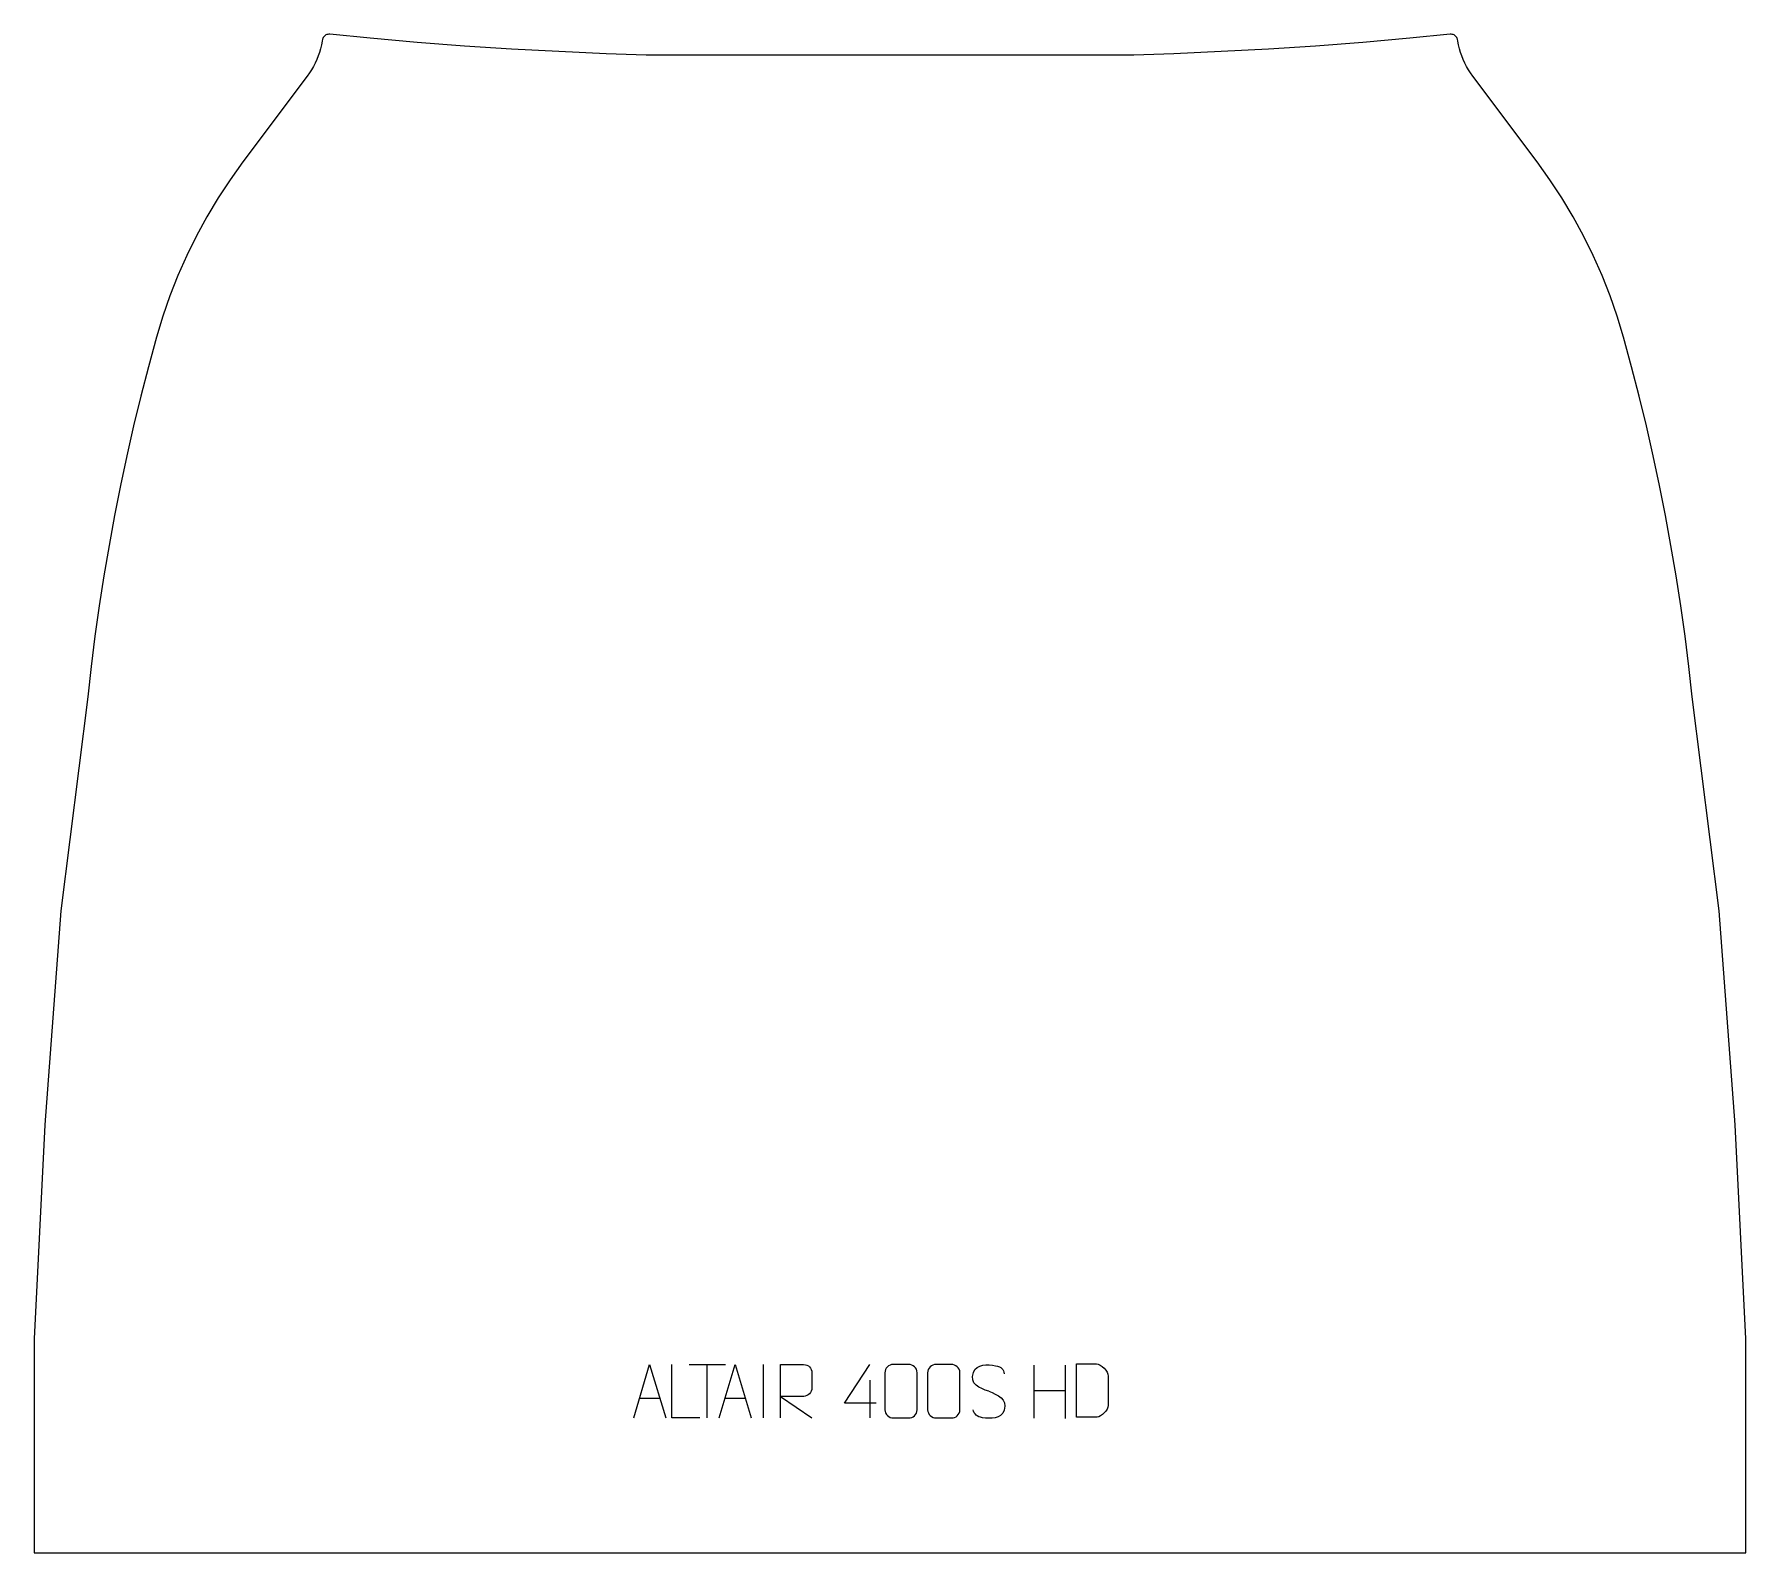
# Model space of a CAD drawing. Header units: millimetres. Extents: x -387 to 413, y 751 to 1460.
import ezdxf

# ---------------------------------------------------------------- set-up
doc = ezdxf.new("R2010")
doc.units = ezdxf.units.MM
doc.header["$MEASUREMENT"] = 0
doc.layers.add('layer 1', color=7, linetype='Continuous')

msp = doc.modelspace()

# ---------------------------------------------------------------- linework, layer by layer
at = {"layer": 'layer 1', "color": 242, "lineweight": 9}
msp.add_open_spline([(-100.8568, 1450.5454), (-100.8568, 1450.5454), (127.0156, 1450.5454), (127.0156, 1450.5454), (127.0156, 1450.5454), (127.0156, 1450.5454), (145.7469, 1451.1491), (145.7469, 1451.1491), (145.7469, 1451.1491), (145.7469, 1451.1491), (167.839, 1452.1059), (167.839, 1452.1059), (167.839, 1452.1059), (167.839, 1452.1059), (189.9224, 1453.3045), (189.9224, 1453.3045), (189.9224, 1453.3045), (189.9224, 1453.3045), (211.9891, 1454.7503), (211.9891, 1454.7503), (211.9891, 1454.7503), (211.9891, 1454.7503), (234.0411, 1456.438), (234.0411, 1456.438), (234.0411, 1456.438), (234.0411, 1456.438), (256.0706, 1458.3703), (256.0706, 1458.3703), (256.0706, 1458.3703), (256.0706, 1458.3703), (274.9684, 1460.2385), (274.9684, 1460.2385), (274.9684, 1460.2385), (274.9684, 1460.2385), (275.4175, 1460.2505), (275.4175, 1460.2505), (275.4175, 1460.2505), (275.4175, 1460.2505), (275.8666, 1460.2012), (275.8666, 1460.2012), (275.8666, 1460.2012), (275.8666, 1460.2012), (276.3037, 1460.088), (276.3037, 1460.088), (276.3037, 1460.088), (276.3037, 1460.088), (276.7194, 1459.9167), (276.7194, 1459.9167), (276.7194, 1459.9167), (276.7194, 1459.9167), (277.1072, 1459.6862), (277.1072, 1459.6862), (277.1072, 1459.6862), (277.1072, 1459.6862), (277.4597, 1459.4063), (277.4597, 1459.4063), (277.4597, 1459.4063), (277.4597, 1459.4063), (277.7702, 1459.0772), (277.7702, 1459.0772), (277.7702, 1459.0772), (277.7702, 1459.0772), (278.0313, 1458.7107), (278.0313, 1458.7107), (278.0313, 1458.7107), (278.0313, 1458.7107), (278.2359, 1458.309), (278.2359, 1458.309), (278.2359, 1458.309), (278.2359, 1458.309), (278.3858, 1457.8832), (278.3858, 1457.8832), (278.3858, 1457.8832), (278.3858, 1457.8832), (278.4964, 1456.9904), (278.4964, 1456.9904), (278.4964, 1456.9904), (278.4964, 1456.9904), (278.8329, 1455.2321), (278.8329, 1455.2321), (278.8329, 1455.2321), (278.8329, 1455.2321), (279.2533, 1453.4924), (279.2533, 1453.4924), (279.2533, 1453.4924), (279.2533, 1453.4924), (279.7564, 1451.7747), (279.7564, 1451.7747), (279.7564, 1451.7747), (279.7564, 1451.7747), (280.3394, 1450.0823), (280.3394, 1450.0823), (280.3394, 1450.0823), (280.3394, 1450.0823), (281.0043, 1448.4206), (281.0043, 1448.4206), (281.0043, 1448.4206), (281.0043, 1448.4206), (281.7472, 1446.7936), (281.7472, 1446.7936), (281.7472, 1446.7936), (281.7472, 1446.7936), (282.5674, 1445.2025), (282.5674, 1445.2025), (282.5674, 1445.2025), (282.5674, 1445.2025), (283.4629, 1443.6514), (283.4629, 1443.6514), (283.4629, 1443.6514), (283.4629, 1443.6514), (284.4317, 1442.1469), (284.4317, 1442.1469), (284.4317, 1442.1469), (284.4317, 1442.1469), (285.4704, 1440.6897), (285.4704, 1440.6897), (285.4704, 1440.6897), (285.4704, 1440.6897), (315.5779, 1400.5453), (315.5779, 1400.5453), (315.5779, 1400.5453), (315.5779, 1400.5453), (321.5318, 1392.2594), (321.5318, 1392.2594), (321.5318, 1392.2594), (321.5318, 1392.2594), (327.1353, 1383.7343), (327.1353, 1383.7343), (327.1353, 1383.7343), (327.1353, 1383.7343), (332.3863, 1374.9859), (332.3863, 1374.9859), (332.3863, 1374.9859), (332.3863, 1374.9859), (337.2708, 1366.0277), (337.2708, 1366.0277), (337.2708, 1366.0277), (337.2708, 1366.0277), (341.7816, 1356.8776), (341.7816, 1356.8776), (341.7816, 1356.8776), (341.7816, 1356.8776), (345.9139, 1347.5483), (345.9139, 1347.5483), (345.9139, 1347.5483), (345.9139, 1347.5483), (349.6557, 1338.057), (349.6557, 1338.057), (349.6557, 1338.057), (349.6557, 1338.057), (353.0032, 1328.4199), (353.0032, 1328.4199), (353.0032, 1328.4199), (353.0032, 1328.4199), (355.9501, 1318.6508), (355.9501, 1318.6508), (355.9501, 1318.6508), (355.9501, 1318.6508), (359.6993, 1304.8727), (359.6993, 1304.8727), (359.6993, 1304.8727), (359.6993, 1304.8727), (363.2533, 1291.0446), (363.2533, 1291.0446), (363.2533, 1291.0446), (363.2533, 1291.0446), (366.6167, 1277.1672), (366.6167, 1277.1672), (366.6167, 1277.1672), (366.6167, 1277.1672), (369.7829, 1263.2425), (369.7829, 1263.2425), (369.7829, 1263.2425), (369.7829, 1263.2425), (372.7565, 1249.2784), (372.7565, 1249.2784), (372.7565, 1249.2784), (372.7565, 1249.2784), (375.535, 1235.2718), (375.535, 1235.2718), (375.535, 1235.2718), (375.535, 1235.2718), (378.1181, 1221.2298), (378.1181, 1221.2298), (378.1181, 1221.2298), (378.1181, 1221.2298), (380.5041, 1207.1498), (380.5041, 1207.1498), (380.5041, 1207.1498), (380.5041, 1207.1498), (382.6942, 1193.0399), (382.6942, 1193.0399), (382.6942, 1193.0399), (382.6942, 1193.0399), (384.6857, 1178.9013), (384.6857, 1178.9013), (384.6857, 1178.9013), (384.6857, 1178.9013), (386.4814, 1164.7354), (386.4814, 1164.7354), (386.4814, 1164.7354), (386.4814, 1164.7354), (388.0798, 1150.5475), (388.0798, 1150.5475), (388.0798, 1150.5475), (388.0798, 1150.5475), (400.5793, 1050.5473), (400.5793, 1050.5473), (400.5793, 1050.5473), (400.5793, 1050.5473), (408.0777, 950.5472), (408.0777, 950.5472), (408.0777, 950.5472), (408.0777, 950.5472), (413.0795, 850.5476), (413.0795, 850.5476), (413.0795, 850.5476), (413.0795, 850.5476), (413.0795, 750.5474), (413.0795, 750.5474), (413.0795, 750.5474), (413.0795, 750.5474), (-386.9187, 750.5474), (-386.9187, 750.5474), (-386.9187, 750.5474), (-386.9187, 750.5474), (-386.9187, 850.5476), (-386.9187, 850.5476), (-386.9187, 850.5476), (-386.9187, 850.5476), (-381.9189, 950.5472), (-381.9189, 950.5472), (-381.9189, 950.5472), (-381.9189, 950.5472), (-374.4205, 1050.5473), (-374.4205, 1050.5473), (-374.4205, 1050.5473), (-374.4205, 1050.5473), (-361.9183, 1150.5475), (-361.9183, 1150.5475), (-361.9183, 1150.5475), (-361.9183, 1150.5475), (-360.3226, 1164.7354), (-360.3226, 1164.7354), (-360.3226, 1164.7354), (-360.3226, 1164.7354), (-358.5269, 1178.9013), (-358.5269, 1178.9013), (-358.5269, 1178.9013), (-358.5269, 1178.9013), (-356.5334, 1193.0399), (-356.5334, 1193.0399), (-356.5334, 1193.0399), (-356.5334, 1193.0399), (-354.3453, 1207.1498), (-354.3453, 1207.1498), (-354.3453, 1207.1498), (-354.3453, 1207.1498), (-351.9593, 1221.2298), (-351.9593, 1221.2298), (-351.9593, 1221.2298), (-351.9593, 1221.2298), (-349.3762, 1235.2718), (-349.3762, 1235.2718), (-349.3762, 1235.2718), (-349.3762, 1235.2718), (-346.5977, 1249.2784), (-346.5977, 1249.2784), (-346.5977, 1249.2784), (-346.5977, 1249.2784), (-343.6241, 1263.2425), (-343.6241, 1263.2425), (-343.6241, 1263.2425), (-343.6241, 1263.2425), (-340.4559, 1277.1672), (-340.4559, 1277.1672), (-340.4559, 1277.1672), (-340.4559, 1277.1672), (-337.0945, 1291.0446), (-337.0945, 1291.0446), (-337.0945, 1291.0446), (-337.0945, 1291.0446), (-333.5405, 1304.8727), (-333.5405, 1304.8727), (-333.5405, 1304.8727), (-333.5405, 1304.8727), (-329.792, 1318.6508), (-329.792, 1318.6508), (-329.792, 1318.6508), (-329.792, 1318.6508), (-326.8444, 1328.4199), (-326.8444, 1328.4199), (-326.8444, 1328.4199), (-326.8444, 1328.4199), (-323.4949, 1338.057), (-323.4949, 1338.057), (-323.4949, 1338.057), (-323.4949, 1338.057), (-319.7524, 1347.5483), (-319.7524, 1347.5483), (-319.7524, 1347.5483), (-319.7524, 1347.5483), (-315.6228, 1356.8776), (-315.6228, 1356.8776), (-315.6228, 1356.8776), (-315.6228, 1356.8776), (-311.112, 1366.0277), (-311.112, 1366.0277), (-311.112, 1366.0277), (-311.112, 1366.0277), (-306.2281, 1374.9859), (-306.2281, 1374.9859), (-306.2281, 1374.9859), (-306.2281, 1374.9859), (-300.9765, 1383.7343), (-300.9765, 1383.7343), (-300.9765, 1383.7343), (-300.9765, 1383.7343), (-295.371, 1392.2594), (-295.371, 1392.2594), (-295.371, 1392.2594), (-295.371, 1392.2594), (-289.4191, 1400.5453), (-289.4191, 1400.5453), (-289.4191, 1400.5453), (-289.4191, 1400.5453), (-259.3116, 1440.6897), (-259.3116, 1440.6897), (-259.3116, 1440.6897), (-259.3116, 1440.6897), (-258.2729, 1442.1469), (-258.2729, 1442.1469), (-258.2729, 1442.1469), (-258.2729, 1442.1469), (-257.3041, 1443.6514), (-257.3041, 1443.6514), (-257.3041, 1443.6514), (-257.3041, 1443.6514), (-256.4086, 1445.2025), (-256.4086, 1445.2025), (-256.4086, 1445.2025), (-256.4086, 1445.2025), (-255.5884, 1446.7936), (-255.5884, 1446.7936), (-255.5884, 1446.7936), (-255.5884, 1446.7936), (-254.8455, 1448.4206), (-254.8455, 1448.4206), (-254.8455, 1448.4206), (-254.8455, 1448.4206), (-254.1806, 1450.0823), (-254.1806, 1450.0823), (-254.1806, 1450.0823), (-254.1806, 1450.0823), (-253.5956, 1451.7747), (-253.5956, 1451.7747), (-253.5956, 1451.7747), (-253.5956, 1451.7747), (-253.0945, 1453.4924), (-253.0945, 1453.4924), (-253.0945, 1453.4924), (-253.0945, 1453.4924), (-252.6741, 1455.2321), (-252.6741, 1455.2321), (-252.6741, 1455.2321), (-252.6741, 1455.2321), (-252.3376, 1456.9904), (-252.3376, 1456.9904), (-252.3376, 1456.9904), (-252.3376, 1456.9904), (-252.225, 1457.8832), (-252.225, 1457.8832), (-252.225, 1457.8832), (-252.225, 1457.8832), (-252.0771, 1458.309), (-252.0771, 1458.309), (-252.0771, 1458.309), (-252.0771, 1458.309), (-251.8699, 1458.7107), (-251.8699, 1458.7107), (-251.8699, 1458.7107), (-251.8699, 1458.7107), (-251.6094, 1459.0772), (-251.6094, 1459.0772), (-251.6094, 1459.0772), (-251.6094, 1459.0772), (-251.3009, 1459.4063), (-251.3009, 1459.4063), (-251.3009, 1459.4063), (-251.3009, 1459.4063), (-250.9484, 1459.6862), (-250.9484, 1459.6862), (-250.9484, 1459.6862), (-250.9484, 1459.6862), (-250.5606, 1459.9167), (-250.5606, 1459.9167), (-250.5606, 1459.9167), (-250.5606, 1459.9167), (-250.1422, 1460.088), (-250.1422, 1460.088), (-250.1422, 1460.088), (-250.1422, 1460.088), (-249.7078, 1460.2012), (-249.7078, 1460.2012), (-249.7078, 1460.2012), (-249.7078, 1460.2012), (-249.2587, 1460.2505), (-249.2587, 1460.2505), (-249.2587, 1460.2505), (-249.2587, 1460.2505), (-248.8096, 1460.2385), (-248.8096, 1460.2385), (-248.8096, 1460.2385), (-248.8096, 1460.2385), (-229.9118, 1458.3703), (-229.9118, 1458.3703), (-229.9118, 1458.3703), (-229.9118, 1458.3703), (-207.8803, 1456.438), (-207.8803, 1456.438), (-207.8803, 1456.438), (-207.8803, 1456.438), (-185.8303, 1454.7503), (-185.8303, 1454.7503), (-185.8303, 1454.7503), (-185.8303, 1454.7503), (-163.7636, 1453.3045), (-163.7636, 1453.3045), (-163.7636, 1453.3045), (-163.7636, 1453.3045), (-141.6802, 1452.1059), (-141.6802, 1452.1059), (-141.6802, 1452.1059), (-141.6802, 1452.1059), (-119.5855, 1451.1491), (-119.5855, 1451.1491), (-119.5855, 1451.1491), (-119.5855, 1451.1491), (-100.8568, 1450.5454), (-100.8568, 1450.5454)], degree=3, knots=[0, 0, 0, 0, 0.00900901, 0.00900901, 0.00900901, 0.00900901, 0.01801802, 0.01801802, 0.01801802, 0.01801802, 0.02702703, 0.02702703, 0.02702703, 0.02702703, 0.03603604, 0.03603604, 0.03603604, 0.03603604, 0.04504505, 0.04504505, 0.04504505, 0.04504505, 0.05405405, 0.05405405, 0.05405405, 0.05405405, 0.06306306, 0.06306306, 0.06306306, 0.06306306, 0.07207207, 0.07207207, 0.07207207, 0.07207207, 0.08108108, 0.08108108, 0.08108108, 0.08108108, 0.09009009, 0.09009009, 0.09009009, 0.09009009, 0.0990991, 0.0990991, 0.0990991, 0.0990991, 0.10810811, 0.10810811, 0.10810811, 0.10810811, 0.11711712, 0.11711712, 0.11711712, 0.11711712, 0.12612613, 0.12612613, 0.12612613, 0.12612613, 0.13513514, 0.13513514, 0.13513514, 0.13513514, 0.14414414, 0.14414414, 0.14414414, 0.14414414, 0.15315315, 0.15315315, 0.15315315, 0.15315315, 0.16216216, 0.16216216, 0.16216216, 0.16216216, 0.17117117, 0.17117117, 0.17117117, 0.17117117, 0.18018018, 0.18018018, 0.18018018, 0.18018018, 0.18918919, 0.18918919, 0.18918919, 0.18918919, 0.1981982, 0.1981982, 0.1981982, 0.1981982, 0.20720721, 0.20720721, 0.20720721, 0.20720721, 0.21621622, 0.21621622, 0.21621622, 0.21621622, 0.22522523, 0.22522523, 0.22522523, 0.22522523, 0.23423423, 0.23423423, 0.23423423, 0.23423423, 0.24324324, 0.24324324, 0.24324324, 0.24324324, 0.25225225, 0.25225225, 0.25225225, 0.25225225, 0.26126126, 0.26126126, 0.26126126, 0.26126126, 0.27027027, 0.27027027, 0.27027027, 0.27027027, 0.27927928, 0.27927928, 0.27927928, 0.27927928, 0.28828829, 0.28828829, 0.28828829, 0.28828829, 0.2972973, 0.2972973, 0.2972973, 0.2972973, 0.30630631, 0.30630631, 0.30630631, 0.30630631, 0.31531532, 0.31531532, 0.31531532, 0.31531532, 0.32432432, 0.32432432, 0.32432432, 0.32432432, 0.33333333, 0.33333333, 0.33333333, 0.33333333, 0.34234234, 0.34234234, 0.34234234, 0.34234234, 0.35135135, 0.35135135, 0.35135135, 0.35135135, 0.36036036, 0.36036036, 0.36036036, 0.36036036, 0.36936937, 0.36936937, 0.36936937, 0.36936937, 0.37837838, 0.37837838, 0.37837838, 0.37837838, 0.38738739, 0.38738739, 0.38738739, 0.38738739, 0.3963964, 0.3963964, 0.3963964, 0.3963964, 0.40540541, 0.40540541, 0.40540541, 0.40540541, 0.41441441, 0.41441441, 0.41441441, 0.41441441, 0.42342342, 0.42342342, 0.42342342, 0.42342342, 0.43243243, 0.43243243, 0.43243243, 0.43243243, 0.44144144, 0.44144144, 0.44144144, 0.44144144, 0.45045045, 0.45045045, 0.45045045, 0.45045045, 0.45945946, 0.45945946, 0.45945946, 0.45945946, 0.46846847, 0.46846847, 0.46846847, 0.46846847, 0.47747748, 0.47747748, 0.47747748, 0.47747748, 0.48648649, 0.48648649, 0.48648649, 0.48648649, 0.4954955, 0.4954955, 0.4954955, 0.4954955, 0.5045045, 0.5045045, 0.5045045, 0.5045045, 0.51351351, 0.51351351, 0.51351351, 0.51351351, 0.52252252, 0.52252252, 0.52252252, 0.52252252, 0.53153153, 0.53153153, 0.53153153, 0.53153153, 0.54054054, 0.54054054, 0.54054054, 0.54054054, 0.54954955, 0.54954955, 0.54954955, 0.54954955, 0.55855856, 0.55855856, 0.55855856, 0.55855856, 0.56756757, 0.56756757, 0.56756757, 0.56756757, 0.57657658, 0.57657658, 0.57657658, 0.57657658, 0.58558559, 0.58558559, 0.58558559, 0.58558559, 0.59459459, 0.59459459, 0.59459459, 0.59459459, 0.6036036, 0.6036036, 0.6036036, 0.6036036, 0.61261261, 0.61261261, 0.61261261, 0.61261261, 0.62162162, 0.62162162, 0.62162162, 0.62162162, 0.63063063, 0.63063063, 0.63063063, 0.63063063, 0.63963964, 0.63963964, 0.63963964, 0.63963964, 0.64864865, 0.64864865, 0.64864865, 0.64864865, 0.65765766, 0.65765766, 0.65765766, 0.65765766, 0.66666667, 0.66666667, 0.66666667, 0.66666667, 0.67567568, 0.67567568, 0.67567568, 0.67567568, 0.68468468, 0.68468468, 0.68468468, 0.68468468, 0.69369369, 0.69369369, 0.69369369, 0.69369369, 0.7027027, 0.7027027, 0.7027027, 0.7027027, 0.71171171, 0.71171171, 0.71171171, 0.71171171, 0.72072072, 0.72072072, 0.72072072, 0.72072072, 0.72972973, 0.72972973, 0.72972973, 0.72972973, 0.73873874, 0.73873874, 0.73873874, 0.73873874, 0.74774775, 0.74774775, 0.74774775, 0.74774775, 0.75675676, 0.75675676, 0.75675676, 0.75675676, 0.76576577, 0.76576577, 0.76576577, 0.76576577, 0.77477477, 0.77477477, 0.77477477, 0.77477477, 0.78378378, 0.78378378, 0.78378378, 0.78378378, 0.79279279, 0.79279279, 0.79279279, 0.79279279, 0.8018018, 0.8018018, 0.8018018, 0.8018018, 0.81081081, 0.81081081, 0.81081081, 0.81081081, 0.81981982, 0.81981982, 0.81981982, 0.81981982, 0.82882883, 0.82882883, 0.82882883, 0.82882883, 0.83783784, 0.83783784, 0.83783784, 0.83783784, 0.84684685, 0.84684685, 0.84684685, 0.84684685, 0.85585586, 0.85585586, 0.85585586, 0.85585586, 0.86486486, 0.86486486, 0.86486486, 0.86486486, 0.87387387, 0.87387387, 0.87387387, 0.87387387, 0.88288288, 0.88288288, 0.88288288, 0.88288288, 0.89189189, 0.89189189, 0.89189189, 0.89189189, 0.9009009, 0.9009009, 0.9009009, 0.9009009, 0.90990991, 0.90990991, 0.90990991, 0.90990991, 0.91891892, 0.91891892, 0.91891892, 0.91891892, 0.92792793, 0.92792793, 0.92792793, 0.92792793, 0.93693694, 0.93693694, 0.93693694, 0.93693694, 0.94594595, 0.94594595, 0.94594595, 0.94594595, 0.95495495, 0.95495495, 0.95495495, 0.95495495, 0.96396396, 0.96396396, 0.96396396, 0.96396396, 0.97297297, 0.97297297, 0.97297297, 0.97297297, 0.98198198, 0.98198198, 0.98198198, 0.98198198, 1, 1, 1, 1], dxfattribs=at)
at = {"layer": 'layer 1', "color": 250, "lineweight": 9}
for points, knots in [([(-106.7006, 813.5604), (-106.7006, 813.5604), (-99.3296, 838.5139), (-99.3296, 838.5139), (-99.3296, 838.5139), (-99.3296, 838.5139), (-91.7597, 813.5604), (-91.7597, 813.5604)], [0, 0, 0, 0, 0.33333333, 0.33333333, 0.33333333, 0.33333333, 1, 1, 1, 1]), ([(-75.884, 813.5603), (-75.884, 813.5603), (-88.8331, 813.5603), (-88.8331, 813.5603), (-88.8331, 813.5603), (-88.8331, 813.5603), (-88.8331, 838.5139), (-88.8331, 838.5139)], [0, 0, 0, 0, 0.33333333, 0.33333333, 0.33333333, 0.33333333, 1, 1, 1, 1]), ([(-66.7006, 813.5604), (-66.7006, 813.5604), (-59.3296, 838.5139), (-59.3296, 838.5139), (-59.3296, 838.5139), (-59.3296, 838.5139), (-51.7597, 813.5604), (-51.7597, 813.5604)], [0, 0, 0, 0, 0.33333333, 0.33333333, 0.33333333, 0.33333333, 1, 1, 1, 1]), ([(-38.1036, 813.5604), (-38.1036, 813.5604), (-38.1036, 838.5139), (-38.1036, 838.5139), (-38.1036, 838.5139), (-34.5088, 838.5139), (-30.9133, 838.5139), (-27.3181, 838.5139), (-27.3181, 838.5139), (-24.9928, 838.4762), (-23.4355, 836.9862), (-23.4396, 834.6198), (-23.4396, 834.6198), (-23.44, 832.5843), (-23.44, 829.5249), (-23.4396, 827.4889), (-23.4396, 827.4889), (-23.4461, 825.6134), (-25.2584, 823.6716), (-27.2679, 823.6525), (-27.2679, 823.6525), (-27.2679, 823.6525), (-38.1036, 823.6525), (-38.1036, 823.6525), (-38.1036, 823.6525), (-38.1036, 823.6525), (-23.4489, 813.5604), (-23.4489, 813.5604)], [0, 0, 0, 0, 0.125, 0.125, 0.125, 0.125, 0.25, 0.25, 0.25, 0.25, 0.375, 0.375, 0.375, 0.375, 0.5, 0.5, 0.5, 0.5, 0.625, 0.625, 0.625, 0.625, 0.75, 0.75, 0.75, 0.75, 1, 1, 1, 1]), ([(6.6393, 820.4537), (6.6393, 820.4537), (-8.1824, 820.4537), (-8.1824, 820.4537), (-8.1824, 820.4537), (-8.1824, 820.4537), (3.6952, 838.5242), (3.6952, 838.5242)], [0, 0, 0, 0, 0.33333333, 0.33333333, 0.33333333, 0.33333333, 1, 1, 1, 1]), ([(14.6478, 838.5364), (17.0139, 838.5364), (19.3804, 838.5364), (21.7469, 838.5364), (21.7469, 838.5364), (23.7274, 838.572), (25.7534, 837.0777), (25.7805, 834.6356), (25.7805, 834.6356), (25.7801, 828.8782), (25.7801, 823.1204), (25.7805, 817.3622), (25.7805, 817.3622), (25.6384, 815.0346), (23.932, 813.5523), (21.7469, 813.5415), (21.7469, 813.5415), (19.3745, 813.5419), (17.0021, 813.5419), (14.6301, 813.5415), (14.6301, 813.5415), (12.6716, 813.4359), (10.6652, 815.3238), (10.6766, 817.3448), (10.6766, 817.3448), (10.677, 823.1254), (10.677, 828.9057), (10.6766, 834.6855), (10.6766, 834.6855), (10.6809, 836.8275), (12.458, 838.55), (14.6478, 838.5364)], [0, 0, 0, 0, 0.11111111, 0.11111111, 0.11111111, 0.11111111, 0.22222222, 0.22222222, 0.22222222, 0.22222222, 0.33333333, 0.33333333, 0.33333333, 0.33333333, 0.44444444, 0.44444444, 0.44444444, 0.44444444, 0.55555556, 0.55555556, 0.55555556, 0.55555556, 0.66666667, 0.66666667, 0.66666667, 0.66666667, 0.77777778, 0.77777778, 0.77777778, 0.77777778, 1, 1, 1, 1]), ([(34.6478, 838.5364), (37.0139, 838.5364), (39.3804, 838.5364), (41.7469, 838.5364), (41.7469, 838.5364), (43.7274, 838.572), (45.7534, 837.0777), (45.7805, 834.6356), (45.7805, 834.6356), (45.7801, 828.8782), (45.7801, 823.1204), (45.7805, 817.3622), (45.7805, 817.3622), (45.6384, 815.0346), (43.932, 813.5523), (41.7469, 813.5415), (41.7469, 813.5415), (39.3745, 813.5419), (37.0021, 813.5419), (34.6301, 813.5415), (34.6301, 813.5415), (32.6716, 813.4359), (30.6652, 815.3238), (30.6766, 817.3448), (30.6766, 817.3448), (30.677, 823.1254), (30.677, 828.9057), (30.6766, 834.6855), (30.6766, 834.6855), (30.6809, 836.8275), (32.458, 838.55), (34.6478, 838.5364)], [0, 0, 0, 0, 0.11111111, 0.11111111, 0.11111111, 0.11111111, 0.22222222, 0.22222222, 0.22222222, 0.22222222, 0.33333333, 0.33333333, 0.33333333, 0.33333333, 0.44444444, 0.44444444, 0.44444444, 0.44444444, 0.55555556, 0.55555556, 0.55555556, 0.55555556, 0.66666667, 0.66666667, 0.66666667, 0.66666667, 0.77777778, 0.77777778, 0.77777778, 0.77777778, 1, 1, 1, 1]), ([(59.2285, 826.0371), (54.9802, 827.5075), (50.0721, 829.3033), (52.0772, 834.8236), (52.0772, 834.8236), (53.5807, 838.9635), (58.7943, 838.575), (62.3979, 837.9739), (62.3979, 837.9739), (65.2585, 837.4967), (66.1232, 836.2835), (66.4338, 834.1994)], [0, 0, 0, 0, 0.25, 0.25, 0.25, 0.25, 0.5, 0.5, 0.5, 0.5, 1, 1, 1, 1]), ([(100.2639, 813.9674), (102.5957, 813.9678), (107.5459, 813.9438), (109.8774, 813.9435), (109.8774, 813.9435), (111.8024, 813.8381), (115.121, 817.3797), (115.1098, 819.397), (115.1098, 819.397), (115.1094, 825.1671), (115.1094, 827.3368), (115.1098, 833.1061), (115.1098, 833.1061), (115.1055, 835.2442), (111.731, 838.9043), (109.5786, 838.8908), (109.5786, 838.8908), (107.2529, 838.8908), (102.5286, 838.8908), (100.2025, 838.8908), (100.2025, 838.8908), (100.2029, 833.1439), (100.2642, 819.7147), (100.2639, 813.9674)], [0, 0, 0, 0, 0.14285714, 0.14285714, 0.14285714, 0.14285714, 0.28571429, 0.28571429, 0.28571429, 0.28571429, 0.42857143, 0.42857143, 0.42857143, 0.42857143, 0.57142857, 0.57142857, 0.57142857, 0.57142857, 0.71428571, 0.71428571, 0.71428571, 0.71428571, 1, 1, 1, 1]), ([(59.2285, 826.037), (63.2471, 824.3903), (68.2766, 822.502), (66.4426, 817.1417), (66.4426, 817.1417), (64.9828, 812.8753), (60.072, 813.132), (56.3459, 813.6867), (56.3459, 813.6867), (53.5959, 814.0965), (52.375, 815.31), (51.997, 817.4222)], [0, 0, 0, 0, 0.25, 0.25, 0.25, 0.25, 0.5, 0.5, 0.5, 0.5, 1, 1, 1, 1])]:
    msp.add_open_spline(points, degree=3, knots=knots, dxfattribs=at)
for points in [[(-80.8521, 838.4904), (-80.8521, 838.4904), (-63.8649, 838.4904), (-63.8649, 838.4904)], [(-72.3583, 813.5604), (-72.3583, 813.5604), (-72.3583, 838.5139), (-72.3583, 838.5139)], [(-46.2301, 838.5242), (-46.2301, 838.5242), (-46.2301, 813.5501), (-46.2301, 813.5501)], [(80.3345, 838.2981), (80.3345, 838.2981), (80.3345, 813.5206), (80.3345, 813.5206)], [(94.9778, 838.2981), (94.9778, 838.2981), (94.9778, 813.3446), (94.9778, 813.3446)], [(3.6952, 831.2148), (3.6952, 831.2148), (3.6952, 813.5501), (3.6952, 813.5501)], [(80.3345, 826.4158), (80.3345, 826.4158), (94.9778, 826.4162), (94.9778, 826.4162)], [(-103.978, 822.8098), (-103.978, 822.8098), (-94.4823, 822.8098), (-94.4823, 822.8098)], [(-63.978, 822.8098), (-63.978, 822.8098), (-54.4823, 822.8098), (-54.4823, 822.8098)]]:
    msp.add_open_spline(points, degree=3, dxfattribs=at)

doc.saveas('drawing.dxf')
